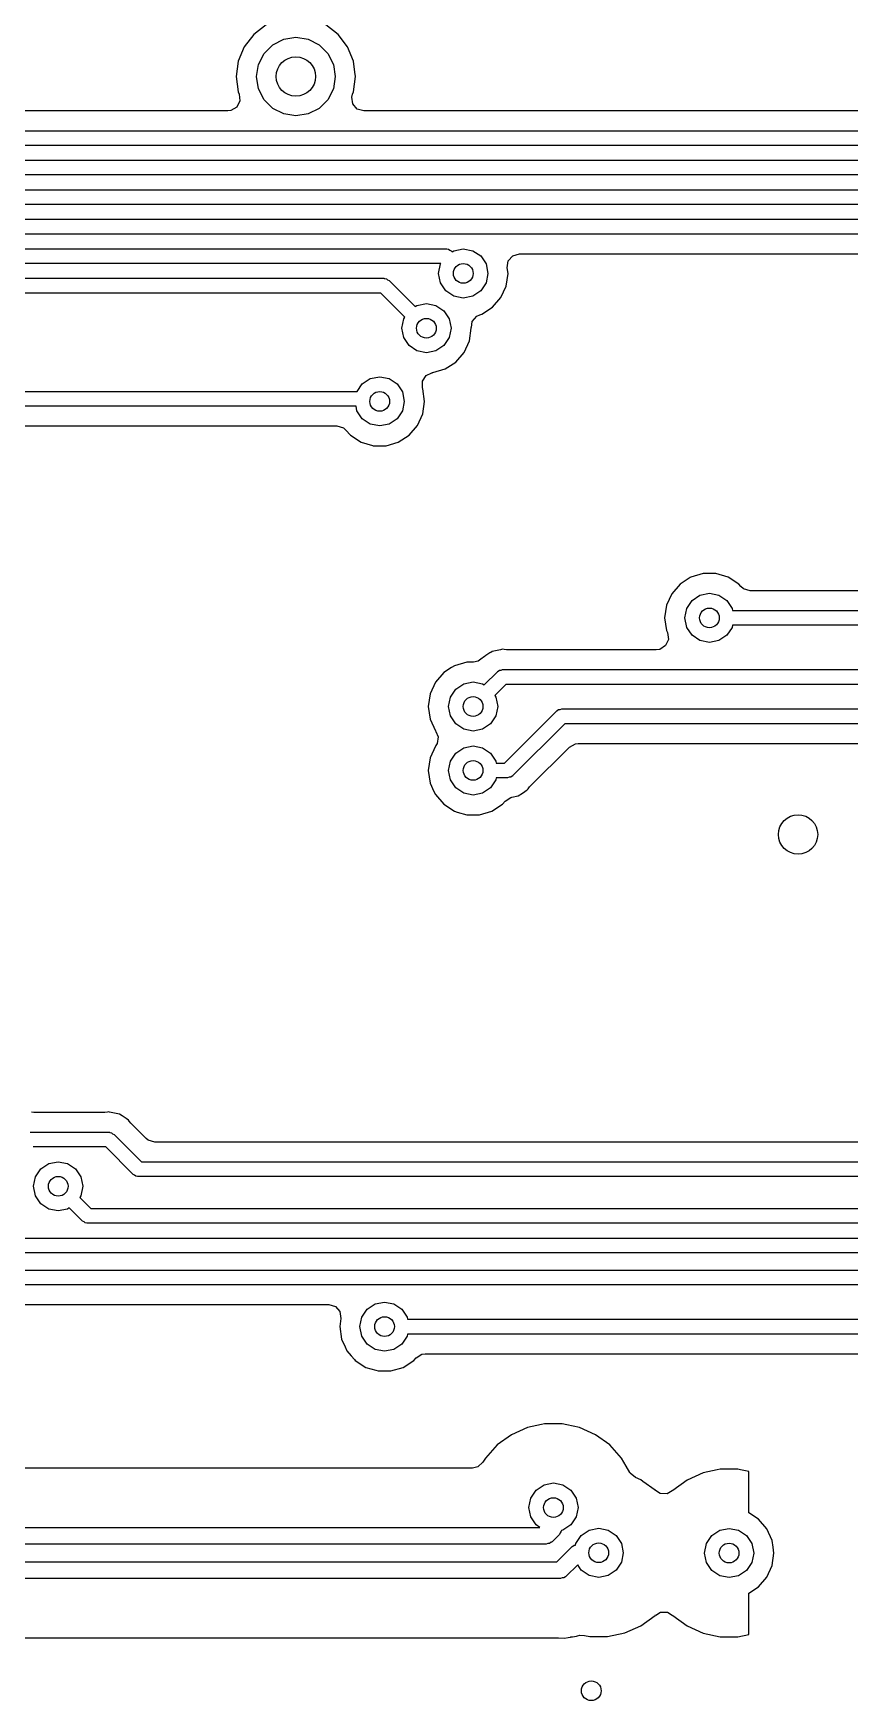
# Model space of a CAD drawing. Extents: x 0.4 to 10.6, y -8.1 to -0.4.
# Drawn here: x 5.639 to 5.966, y -2.618 to -1.951 of the extents above; entities that cross this region are included whole.
import ezdxf

# ---------------------------------------------------------------- set-up
doc = ezdxf.new("R2010")
doc.units = 0
doc.header["$MEASUREMENT"] = 0
doc.layers.add('BLACK', color=7, linetype='CONTINUOUS')

msp = doc.modelspace()

# ---------------------------------------------------------------- linework, layer by layer
at = {"layer": 'BLACK', "linetype": 'CONTINUOUS'}
for p, q in [((5.72723, -1.95164), (5.72344, -1.95658)), ((5.73217, -1.94785), (5.72723, -1.95164)), ((5.73484, -1.95576), (5.73923, -1.95353)), ((5.73923, -1.95353), (5.74409, -1.95276)), ((5.74409, -1.95276), (5.74896, -1.95353)), ((5.74896, -1.95353), (5.75335, -1.95576)), ((5.76096, -1.95164), (5.75602, -1.94785)), ((5.76475, -1.95658), (5.76096, -1.95164)), ((5.72344, -1.95658), (5.72106, -1.96233)), ((5.72912, -1.96364), (5.73135, -1.95925)), ((5.73135, -1.95925), (5.73484, -1.95576)), ((5.75335, -1.95576), (5.75683, -1.95925)), ((5.75683, -1.95925), (5.75907, -1.96364)), ((5.76713, -1.96233), (5.76475, -1.95658)), ((5.72106, -1.96233), (5.72025, -1.9685)), ((5.72106, -1.96233), (5.72106, -1.96233)), ((5.72835, -1.9685), (5.72912, -1.96364)), ((5.75907, -1.96364), (5.75984, -1.9685)), ((5.76772, -1.9668), (5.76713, -1.96233)), ((5.76713, -1.96233), (5.76713, -1.96233)), ((5.76794, -1.9685), (5.76772, -1.9668)), ((5.72025, -1.9685), (5.72025, -1.9685)), ((5.72025, -1.9685), (5.72106, -1.97468)), ((5.72912, -1.97337), (5.72835, -1.9685)), ((5.73135, -1.97776), (5.72912, -1.97337)), ((5.75907, -1.97337), (5.75683, -1.97776)), ((5.75984, -1.9685), (5.75907, -1.97337)), ((5.76713, -1.97468), (5.76794, -1.9685)), ((5.7217, -1.97825), (5.72047, -1.98071)), ((5.72106, -1.97468), (5.72106, -1.97468)), ((5.72106, -1.97468), (5.72141, -1.97551)), ((5.72141, -1.97551), (5.7217, -1.97825)), ((5.73484, -1.98124), (5.73135, -1.97776)), ((5.75683, -1.97776), (5.75335, -1.98124)), ((5.76646, -1.97669), (5.76678, -1.97551)), ((5.76685, -1.97941), (5.76646, -1.97669)), ((5.76678, -1.97551), (5.76713, -1.97468)), ((5.76865, -1.98149), (5.76685, -1.97941)), ((5.7169, -1.98226), (5.22379, -1.98226)), ((5.71811, -1.98211), (5.7169, -1.98226)), ((5.72047, -1.98071), (5.71811, -1.98211)), ((5.73923, -1.98348), (5.73484, -1.98124)), ((5.74409, -1.98425), (5.73923, -1.98348)), ((5.74896, -1.98348), (5.74409, -1.98425)), ((5.75335, -1.98124), (5.74896, -1.98348)), ((5.77129, -1.98226), (5.76865, -1.98149)), ((6.31833, -1.98226), (5.77129, -1.98226)), ((4.92666, -1.99016), (6.31988, -1.99016)), ((6.31866, -1.99606), (4.92268, -1.99606)), ((4.92682, -2.00197), (6.31291, -2.00197)), ((6.31168, -2.00787), (4.92805, -2.00787)), ((4.94981, -2.01378), (6.30801, -2.01378)), ((6.30679, -2.01969), (4.95103, -2.01969)), ((4.9547, -2.02559), (6.30312, -2.02559)), ((6.3019, -2.0315), (4.95593, -2.0315)), ((5, -2.0374), (5.80413, -2.0374)), ((5.80413, -2.0374), (5.80431, -2.03743)), ((5.80431, -2.03743), (5.80439, -2.03741)), ((5.80439, -2.03741), (5.80451, -2.03747)), ((5.80451, -2.03747), (5.80514, -2.03758)), ((5.80514, -2.03758), (5.80564, -2.03799)), ((5.80564, -2.03799), (5.80622, -2.03827)), ((5.80622, -2.03827), (5.80657, -2.03861)), ((5.80657, -2.03861), (5.80726, -2.03815)), ((5.80726, -2.03815), (5.81102, -2.0374)), ((5.81102, -2.0374), (5.81479, -2.03815)), ((5.81479, -2.03815), (5.81798, -2.04028)), ((5.81798, -2.04028), (5.82012, -2.04348)), ((5.82901, -2.04224), (5.83081, -2.04016)), ((5.83081, -2.04016), (5.83345, -2.03939)), ((5.83345, -2.03939), (6.19805, -2.03939)), ((5.80204, -2.04331), (5, -2.04331)), ((5.80118, -2.04724), (5.80193, -2.04348)), ((5.80193, -2.05101), (5.80118, -2.04724)), ((5.80193, -2.04348), (5.80204, -2.04331)), ((5.82012, -2.04348), (5.82087, -2.04724)), ((5.82087, -2.04724), (5.82012, -2.05101)), ((5.82822, -2.05229), (5.82894, -2.04724)), ((5.82861, -2.04497), (5.82901, -2.04224)), ((5.82894, -2.04724), (5.82861, -2.04497)), ((5.38583, -2.04921), (5.77927, -2.04921)), ((5.77927, -2.04921), (5.77945, -2.04924)), ((5.77945, -2.04924), (5.77953, -2.04922)), ((5.77953, -2.04922), (5.77965, -2.04928)), ((5.77965, -2.04928), (5.78028, -2.04939)), ((5.78028, -2.04939), (5.78078, -2.04981)), ((5.78078, -2.04981), (5.78136, -2.05008)), ((5.78136, -2.05008), (5.79182, -2.06054)), ((5.80406, -2.0542), (5.80193, -2.05101)), ((5.82012, -2.05101), (5.81798, -2.0542)), ((5.8261, -2.05693), (5.82822, -2.05229)), ((5.77805, -2.05512), (5.38583, -2.05512)), ((5.78765, -2.06471), (5.77805, -2.05512)), ((5.79182, -2.06054), (5.79251, -2.06008)), ((5.79251, -2.06008), (5.79628, -2.05933)), ((5.79628, -2.05933), (5.80005, -2.06008)), ((5.80005, -2.06008), (5.80324, -2.06221)), ((5.80726, -2.05634), (5.80406, -2.0542)), ((5.81102, -2.05709), (5.80726, -2.05634)), ((5.81479, -2.05634), (5.81102, -2.05709)), ((5.81798, -2.0542), (5.81479, -2.05634)), ((5.82276, -2.06079), (5.8261, -2.05693)), ((5.78644, -2.06917), (5.78719, -2.0654)), ((5.78719, -2.0654), (5.78765, -2.06471)), ((5.80324, -2.06221), (5.80537, -2.0654)), ((5.80537, -2.0654), (5.80612, -2.06917)), ((5.81425, -2.06882), (5.81459, -2.06644)), ((5.81459, -2.06644), (5.81639, -2.06436)), ((5.81639, -2.06436), (5.81765, -2.06378)), ((5.81765, -2.06378), (5.81847, -2.06354)), ((5.81847, -2.06354), (5.82276, -2.06079)), ((5.78719, -2.07294), (5.78644, -2.06917)), ((5.78932, -2.07613), (5.78719, -2.07294)), ((5.80537, -2.07294), (5.80324, -2.07613)), ((5.80612, -2.06917), (5.80537, -2.07294)), ((5.81347, -2.07422), (5.8142, -2.06917)), ((5.8142, -2.06915), (5.8142, -2.06882)), ((5.8142, -2.06882), (5.81425, -2.06882)), ((5.8142, -2.06916), (5.8142, -2.06915)), ((5.8142, -2.06917), (5.8142, -2.06916)), ((5.79251, -2.07826), (5.78932, -2.07613)), ((5.79628, -2.07901), (5.79251, -2.07826)), ((5.80005, -2.07826), (5.79628, -2.07901)), ((5.80324, -2.07613), (5.80005, -2.07826)), ((5.80801, -2.08271), (5.81135, -2.07886)), ((5.81135, -2.07886), (5.81347, -2.07422)), ((5.79621, -2.08807), (5.7985, -2.08702)), ((5.79849, -2.08701), (5.7986, -2.08698)), ((5.7985, -2.08702), (5.79849, -2.08701)), ((5.7986, -2.08698), (5.79871, -2.08692)), ((5.79871, -2.08692), (5.79883, -2.08691)), ((5.79871, -2.08692), (5.79871, -2.08692)), ((5.79883, -2.08691), (5.80372, -2.08547)), ((5.79883, -2.08691), (5.79883, -2.08691)), ((5.80372, -2.08547), (5.80801, -2.08271)), ((5.76863, -2.09447), (5.77064, -2.09147)), ((5.77064, -2.09147), (5.77383, -2.08933)), ((5.77383, -2.08933), (5.7776, -2.08858)), ((5.7776, -2.08858), (5.78137, -2.08933)), ((5.78137, -2.08933), (5.78456, -2.09147)), ((5.78456, -2.09147), (5.78669, -2.09466)), ((5.79472, -2.09038), (5.79621, -2.08807)), ((5.79472, -2.09313), (5.79472, -2.09038)), ((5.79479, -2.09338), (5.79472, -2.09313)), ((5.79552, -2.09843), (5.79479, -2.09338)), ((5.79479, -2.09338), (5.79479, -2.09338)), ((5.30059, -2.09447), (5.76863, -2.09447)), ((5.76814, -2.10037), (5.30059, -2.10037)), ((5.76851, -2.10219), (5.76814, -2.10037)), ((5.78669, -2.09466), (5.78744, -2.09843)), ((5.78744, -2.09843), (5.78669, -2.10219)), ((5.79479, -2.10347), (5.79552, -2.09843)), ((5.77064, -2.10538), (5.76851, -2.10219)), ((5.77383, -2.10752), (5.77064, -2.10538)), ((5.78456, -2.10538), (5.78137, -2.10752)), ((5.78669, -2.10219), (5.78456, -2.10538)), ((5.79267, -2.10811), (5.79479, -2.10347)), ((5.30764, -2.10827), (5.76043, -2.10827)), ((5.76043, -2.10827), (5.76307, -2.10904)), ((5.76307, -2.10904), (5.76412, -2.10995)), ((5.76412, -2.10995), (5.76586, -2.11197)), ((5.76586, -2.11197), (5.76586, -2.11197)), ((5.76586, -2.11197), (5.76586, -2.11197)), ((5.76586, -2.11197), (5.77015, -2.11472)), ((5.7776, -2.10827), (5.77383, -2.10752)), ((5.78137, -2.10752), (5.7776, -2.10827)), ((5.78504, -2.11472), (5.78933, -2.11197)), ((5.78933, -2.11197), (5.79267, -2.10811)), ((5.77015, -2.11472), (5.77475, -2.11607)), ((5.77475, -2.11607), (5.77505, -2.11616)), ((5.77505, -2.11616), (5.77505, -2.11616)), ((5.77505, -2.11616), (5.77505, -2.11616)), ((5.77505, -2.11616), (5.78015, -2.11616)), ((5.78015, -2.11616), (5.78504, -2.11472)), ((5.78015, -2.11616), (5.78015, -2.11616)), ((5.9069, -2.1673), (5.90201, -2.16874)), ((5.912, -2.1673), (5.9069, -2.1673)), ((5.9069, -2.1673), (5.9069, -2.1673)), ((5.91689, -2.16874), (5.912, -2.1673)), ((5.912, -2.1673), (5.912, -2.1673)), ((5.89771, -2.1715), (5.89437, -2.17535)), ((5.90172, -2.16892), (5.89771, -2.1715)), ((5.90201, -2.16874), (5.90172, -2.16892)), ((5.90201, -2.16874), (5.90201, -2.16874)), ((5.90201, -2.16874), (5.90201, -2.16874)), ((5.92118, -2.1715), (5.91689, -2.16874)), ((5.91689, -2.16874), (5.91689, -2.16874)), ((5.91689, -2.16874), (5.91689, -2.16874)), ((5.92206, -2.17251), (5.92118, -2.1715)), ((5.92118, -2.1715), (5.92118, -2.1715)), ((5.92311, -2.17342), (5.92206, -2.17251)), ((5.92575, -2.17419), (5.92311, -2.17342)), ((5.89226, -2.17999), (5.89153, -2.18504)), ((5.89437, -2.17535), (5.89226, -2.17999)), ((5.89437, -2.17535), (5.89437, -2.17535)), ((5.90036, -2.18127), (5.90249, -2.17808)), ((5.90249, -2.17808), (5.90568, -2.17595)), ((5.90568, -2.17595), (5.90945, -2.1752)), ((5.90945, -2.1752), (5.91322, -2.17595)), ((5.91322, -2.17595), (5.91641, -2.17808)), ((5.91641, -2.17808), (5.91854, -2.18127)), ((6.1963, -2.17419), (5.92575, -2.17419)), ((5.89153, -2.18504), (5.89226, -2.19009)), ((5.89961, -2.18504), (5.90036, -2.18127)), ((5.90036, -2.18881), (5.89961, -2.18504)), ((5.91854, -2.18127), (5.9187, -2.18209)), ((5.9187, -2.18209), (6.20334, -2.18209)), ((5.89302, -2.19363), (5.89188, -2.19613)), ((5.89226, -2.19009), (5.89263, -2.19091)), ((5.89263, -2.19091), (5.89302, -2.19363)), ((5.90249, -2.192), (5.90036, -2.18881)), ((5.90568, -2.19413), (5.90249, -2.192)), ((5.91641, -2.192), (5.91322, -2.19413)), ((5.91854, -2.18881), (5.91641, -2.192)), ((5.9187, -2.18799), (5.91854, -2.18881)), ((6.20334, -2.18799), (5.9187, -2.18799)), ((5.81954, -2.20045), (5.81895, -2.20084)), ((5.81986, -2.20024), (5.81954, -2.20045)), ((5.82004, -2.20011), (5.81986, -2.20024)), ((5.81986, -2.20024), (5.81986, -2.20024)), ((5.82162, -2.19906), (5.82004, -2.20011)), ((5.82004, -2.20011), (5.82004, -2.20011)), ((5.82198, -2.19882), (5.82162, -2.19906)), ((5.82254, -2.19844), (5.82198, -2.19882)), ((5.82586, -2.19778), (5.82254, -2.19844)), ((5.82254, -2.19844), (5.82254, -2.19844)), ((5.82254, -2.19844), (5.82254, -2.19844)), ((5.82254, -2.19844), (5.82254, -2.19844)), ((5.82677, -2.1976), (5.82586, -2.19778)), ((5.82586, -2.19778), (5.82586, -2.19778)), ((5.82737, -2.19772), (5.82677, -2.1976)), ((5.82677, -2.1976), (5.82677, -2.1976)), ((5.82677, -2.1976), (5.82677, -2.1976)), ((5.82832, -2.19781), (5.82737, -2.19772)), ((5.88819, -2.19781), (5.82832, -2.19781)), ((5.88956, -2.19762), (5.88819, -2.19781)), ((5.89188, -2.19613), (5.88956, -2.19762)), ((5.90945, -2.19488), (5.90568, -2.19413)), ((5.91322, -2.19413), (5.90945, -2.19488)), ((5.80323, -2.20693), (5.79989, -2.21078)), ((5.80636, -2.20491), (5.80323, -2.20693)), ((5.80752, -2.20417), (5.80636, -2.20491)), ((5.81241, -2.20274), (5.80752, -2.20417)), ((5.80752, -2.20417), (5.80752, -2.20417)), ((5.80752, -2.20417), (5.80752, -2.20417)), ((5.81508, -2.20274), (5.81241, -2.20274)), ((5.81702, -2.20233), (5.81508, -2.20274)), ((5.81852, -2.20108), (5.81702, -2.20233)), ((5.81861, -2.20118), (5.81852, -2.20108)), ((5.81895, -2.20084), (5.81861, -2.20118)), ((5.81942, -2.21184), (5.82468, -2.20657)), ((5.82468, -2.20657), (5.82483, -2.20647)), ((5.82483, -2.20647), (5.82487, -2.2064)), ((5.82487, -2.2064), (5.825, -2.20636)), ((5.825, -2.20636), (5.82552, -2.20599)), ((5.82552, -2.20599), (5.82617, -2.20593)), ((5.82617, -2.20593), (5.82677, -2.20571)), ((5.82677, -2.20571), (6.18221, -2.20571)), ((5.79989, -2.21078), (5.79777, -2.21542)), ((5.79989, -2.21078), (5.79989, -2.21078)), ((5.80587, -2.21671), (5.808, -2.21351)), ((5.808, -2.21351), (5.81119, -2.21138)), ((5.81119, -2.21138), (5.81496, -2.21063)), ((5.81496, -2.21063), (5.81873, -2.21138)), ((5.81873, -2.21138), (5.81942, -2.21184)), ((5.82799, -2.21161), (5.82359, -2.21602)), ((6.18099, -2.21161), (5.82799, -2.21161)), ((5.79777, -2.21542), (5.79704, -2.22047)), ((5.79704, -2.22047), (5.79777, -2.22552)), ((5.80512, -2.22047), (5.80587, -2.21671)), ((5.80587, -2.22424), (5.80512, -2.22047)), ((5.82359, -2.21602), (5.82405, -2.21671)), ((5.82405, -2.21671), (5.8248, -2.22047)), ((5.8248, -2.22047), (5.82405, -2.22424)), ((5.79777, -2.22552), (5.79989, -2.23016)), ((5.808, -2.22743), (5.80587, -2.22424)), ((5.82405, -2.22424), (5.82192, -2.22743)), ((5.82754, -2.24309), (5.84831, -2.22232)), ((5.85162, -2.22736), (5.83085, -2.24813)), ((5.84831, -2.22232), (5.84846, -2.22222)), ((5.84846, -2.22222), (5.8485, -2.22215)), ((5.8485, -2.22215), (5.84862, -2.2221)), ((5.84862, -2.2221), (5.84915, -2.22173)), ((5.84915, -2.22173), (5.84979, -2.22168)), ((5.84979, -2.22168), (5.85039, -2.22146)), ((5.85039, -2.22146), (6.18126, -2.22146)), ((6.18004, -2.22736), (5.85162, -2.22736)), ((5.79989, -2.23016), (5.80008, -2.23045)), ((5.80008, -2.23045), (5.8, -2.2305)), ((5.8, -2.2305), (5.80094, -2.23256)), ((5.80094, -2.23256), (5.80055, -2.23529)), ((5.81119, -2.22957), (5.808, -2.22743)), ((5.81496, -2.23031), (5.81119, -2.22957)), ((5.81873, -2.22957), (5.81496, -2.23031)), ((5.82192, -2.22743), (5.81873, -2.22957)), ((5.79989, -2.23636), (5.79777, -2.241)), ((5.80008, -2.23606), (5.79989, -2.23636)), ((5.80055, -2.23529), (5.80006, -2.23605)), ((5.80006, -2.23605), (5.80008, -2.23606)), ((5.80587, -2.24228), (5.808, -2.23908)), ((5.808, -2.23908), (5.81119, -2.23695)), ((5.81119, -2.23695), (5.81496, -2.2362)), ((5.81496, -2.2362), (5.81873, -2.23695)), ((5.81873, -2.23695), (5.82192, -2.23908)), ((5.82192, -2.23908), (5.82405, -2.24228)), ((5.83752, -2.25262), (5.85346, -2.23669)), ((5.85346, -2.23669), (5.85587, -2.23537)), ((5.85587, -2.23537), (5.85691, -2.23526)), ((5.85691, -2.23526), (6.15333, -2.23526)), ((5.79777, -2.241), (5.79704, -2.24604)), ((5.79704, -2.24604), (5.79777, -2.25109)), ((5.80512, -2.24604), (5.80587, -2.24228)), ((5.80587, -2.24981), (5.80512, -2.24604)), ((5.82405, -2.24228), (5.82422, -2.24309)), ((5.82422, -2.24309), (5.82754, -2.24309)), ((5.79777, -2.25109), (5.79931, -2.25447)), ((5.808, -2.253), (5.80587, -2.24981)), ((5.81119, -2.25514), (5.808, -2.253)), ((5.82192, -2.253), (5.81873, -2.25514)), ((5.82405, -2.24981), (5.82192, -2.253)), ((5.82422, -2.249), (5.82405, -2.24981)), ((5.82876, -2.249), (5.82422, -2.249)), ((5.82937, -2.24878), (5.82876, -2.249)), ((5.83001, -2.24872), (5.82937, -2.24878)), ((5.83054, -2.24835), (5.83001, -2.24872)), ((5.83066, -2.24831), (5.83054, -2.24835)), ((5.8307, -2.24824), (5.83066, -2.24831)), ((5.83085, -2.24813), (5.8307, -2.24824)), ((5.8362, -2.25411), (5.83658, -2.25386)), ((5.83658, -2.25386), (5.83692, -2.25336)), ((5.83692, -2.25336), (5.83752, -2.25262)), ((5.79931, -2.25447), (5.79989, -2.25573)), ((5.79989, -2.25573), (5.80323, -2.25959)), ((5.80323, -2.25959), (5.80752, -2.26234)), ((5.81496, -2.25589), (5.81119, -2.25514)), ((5.81873, -2.25514), (5.81496, -2.25589)), ((5.8224, -2.26234), (5.82669, -2.25959)), ((5.82669, -2.25959), (5.82777, -2.25835)), ((5.82777, -2.25835), (5.83008, -2.25686)), ((5.83008, -2.25686), (5.8305, -2.25676)), ((5.8305, -2.25676), (5.83299, -2.25626)), ((5.83299, -2.25626), (5.83464, -2.25516)), ((5.83464, -2.25516), (5.83567, -2.25447)), ((5.83567, -2.25447), (5.8362, -2.25412)), ((5.83567, -2.25447), (5.83567, -2.25447)), ((5.8362, -2.25412), (5.8362, -2.25411)), ((5.80752, -2.26234), (5.80863, -2.26267)), ((5.80863, -2.26267), (5.81241, -2.26378)), ((5.81241, -2.26378), (5.81241, -2.26378)), ((5.81241, -2.26378), (5.81241, -2.26378)), ((5.81241, -2.26378), (5.81751, -2.26378)), ((5.81751, -2.26378), (5.8224, -2.26234)), ((5.81751, -2.26378), (5.81751, -2.26378)), ((5.63934, -2.38285), (5.63839, -2.38276)), ((5.66774, -2.38285), (5.63934, -2.38285)), ((5.66869, -2.38276), (5.66774, -2.38285)), ((5.66929, -2.38264), (5.66869, -2.38276)), ((5.66958, -2.3827), (5.66929, -2.38264)), ((5.66929, -2.38264), (5.66929, -2.38264)), ((5.67019, -2.38282), (5.66958, -2.3827)), ((5.67352, -2.38348), (5.67019, -2.38282)), ((5.67019, -2.38282), (5.67019, -2.38282)), ((5.67465, -2.38424), (5.67352, -2.38348)), ((5.67352, -2.38348), (5.67352, -2.38348)), ((5.67352, -2.38348), (5.67352, -2.38348)), ((5.67352, -2.38348), (5.67352, -2.38348)), ((5.67621, -2.38528), (5.67465, -2.38424)), ((5.67711, -2.38588), (5.67621, -2.38528)), ((5.67621, -2.38528), (5.67621, -2.38528)), ((5.67745, -2.38639), (5.67711, -2.38588)), ((5.67711, -2.38588), (5.67711, -2.38588)), ((5.67806, -2.38713), (5.67745, -2.38639)), ((5.68417, -2.39324), (5.67806, -2.38713)), ((5.6378, -2.39075), (5.66929, -2.39075)), ((5.66929, -2.39075), (5.66947, -2.39078)), ((5.66947, -2.39078), (5.66955, -2.39076)), ((5.66955, -2.39076), (5.66967, -2.39081)), ((5.66967, -2.39081), (5.6703, -2.39093)), ((5.6703, -2.39093), (5.6708, -2.39134)), ((5.6708, -2.39134), (5.67138, -2.39161)), ((5.67138, -2.39161), (5.68233, -2.40256)), ((5.68498, -2.39389), (5.68417, -2.39324)), ((5.68762, -2.39467), (5.68498, -2.39389)), ((5.66807, -2.39665), (5.63902, -2.39665)), ((5.67901, -2.4076), (5.66807, -2.39665)), ((6.10968, -2.39467), (5.68762, -2.39467)), ((5.63994, -2.40862), (5.64208, -2.40542)), ((5.64208, -2.40542), (5.64527, -2.40329)), ((5.64527, -2.40329), (5.64904, -2.40254)), ((5.64904, -2.40254), (5.6528, -2.40329)), ((5.6528, -2.40329), (5.656, -2.40542)), ((5.656, -2.40542), (5.65813, -2.40862)), ((5.68233, -2.40256), (6.11673, -2.40256)), ((5.63919, -2.41238), (5.63994, -2.40862)), ((5.63994, -2.41615), (5.63919, -2.41238)), ((5.65813, -2.40862), (5.65888, -2.41238)), ((5.65888, -2.41238), (5.65813, -2.41615)), ((5.6796, -2.40787), (5.67901, -2.4076)), ((5.68009, -2.40829), (5.6796, -2.40787)), ((5.68073, -2.4084), (5.68009, -2.40829)), ((5.68084, -2.40845), (5.68073, -2.4084)), ((5.68092, -2.40843), (5.68084, -2.40845)), ((5.6811, -2.40846), (5.68092, -2.40843)), ((6.11673, -2.40846), (5.6811, -2.40846)), ((5.64208, -2.41934), (5.63994, -2.41615)), ((5.64527, -2.42148), (5.64208, -2.41934)), ((5.65813, -2.41615), (5.65767, -2.41684)), ((5.65767, -2.41684), (5.66209, -2.42126)), ((5.64904, -2.42222), (5.64527, -2.42148)), ((5.6528, -2.42148), (5.64904, -2.42222)), ((5.65349, -2.42101), (5.6528, -2.42148)), ((5.65878, -2.4263), (5.65349, -2.42101)), ((5.65936, -2.42657), (5.65878, -2.4263)), ((5.65986, -2.42699), (5.65936, -2.42657)), ((5.66049, -2.4271), (5.65986, -2.42699)), ((5.66061, -2.42715), (5.66049, -2.4271)), ((5.66069, -2.42713), (5.66061, -2.42715)), ((5.66087, -2.42717), (5.66069, -2.42713)), ((6.13373, -2.42717), (5.66087, -2.42717)), ((5.66209, -2.42126), (6.13251, -2.42126)), ((5.47823, -2.43307), (6.14955, -2.43307)), ((6.15077, -2.43898), (5.48209, -2.43898)), ((5.56299, -2.44587), (6.15898, -2.44587)), ((6.1602, -2.45177), (5.56422, -2.45177)), ((5.5764, -2.45967), (5.75725, -2.45967)), ((5.75725, -2.45967), (5.75989, -2.46044)), ((5.75989, -2.46044), (5.76169, -2.46252)), ((5.77257, -2.46154), (5.77576, -2.45941)), ((5.77576, -2.45941), (5.77953, -2.45866)), ((5.77953, -2.45866), (5.78329, -2.45941)), ((5.78329, -2.45941), (5.78649, -2.46154)), ((5.76208, -2.46524), (5.76161, -2.4685)), ((5.76169, -2.46252), (5.76208, -2.46524)), ((5.76969, -2.4685), (5.77043, -2.46474)), ((5.77043, -2.46474), (5.77257, -2.46154)), ((5.78649, -2.46154), (5.78862, -2.46474)), ((5.78862, -2.46474), (5.78878, -2.46555)), ((5.78878, -2.46555), (6.24287, -2.46555)), ((5.76161, -2.4685), (5.76233, -2.47355)), ((5.76233, -2.47355), (5.76373, -2.4766)), ((5.77043, -2.47227), (5.76969, -2.4685)), ((5.77257, -2.47546), (5.77043, -2.47227)), ((5.78862, -2.47227), (5.78649, -2.47546)), ((5.78878, -2.47146), (5.78862, -2.47227)), ((6.24409, -2.47146), (5.78878, -2.47146)), ((5.76373, -2.4766), (5.76445, -2.47819)), ((5.76445, -2.47819), (5.7662, -2.4802)), ((5.7662, -2.4802), (5.76751, -2.48172)), ((5.77576, -2.4776), (5.77257, -2.47546)), ((5.77953, -2.47835), (5.77576, -2.4776)), ((5.78329, -2.4776), (5.77953, -2.47835)), ((5.78649, -2.47546), (5.78329, -2.4776)), ((5.79214, -2.48104), (5.79445, -2.47955)), ((5.79445, -2.47955), (5.79583, -2.47935)), ((5.79583, -2.47935), (6.24255, -2.47935)), ((5.76751, -2.48172), (5.76779, -2.48205)), ((5.76779, -2.48205), (5.77208, -2.4848)), ((5.77208, -2.4848), (5.776, -2.48595)), ((5.776, -2.48595), (5.77698, -2.48624)), ((5.77698, -2.48624), (5.77698, -2.48624)), ((5.77698, -2.48624), (5.77698, -2.48624)), ((5.77698, -2.48624), (5.78208, -2.48624)), ((5.78208, -2.48624), (5.78697, -2.4848)), ((5.78208, -2.48624), (5.78208, -2.48624)), ((5.78697, -2.4848), (5.79126, -2.48205)), ((5.79126, -2.48205), (5.79214, -2.48104)), ((5.84356, -2.50739), (5.84236, -2.50765)), ((5.8506, -2.50739), (5.84356, -2.50739)), ((5.85246, -2.50779), (5.8506, -2.50739)), ((5.83025, -2.51172), (5.82456, -2.51585)), ((5.83668, -2.50885), (5.83025, -2.51172)), ((5.84236, -2.50765), (5.83668, -2.50885)), ((5.83668, -2.50885), (5.83668, -2.50885)), ((5.85749, -2.50885), (5.85246, -2.50779)), ((5.86392, -2.51172), (5.85749, -2.50885)), ((5.85749, -2.50885), (5.85749, -2.50885)), ((5.86961, -2.51585), (5.86392, -2.51172)), ((5.82456, -2.51585), (5.81985, -2.52108)), ((5.87248, -2.51904), (5.86961, -2.51585)), ((5.86961, -2.51585), (5.86961, -2.51585)), ((5.86961, -2.51585), (5.86961, -2.51585)), ((5.86961, -2.51585), (5.86961, -2.51585)), ((5.87432, -2.52108), (5.87248, -2.51904)), ((5.81466, -2.52518), (5.61826, -2.52518)), ((5.8169, -2.52463), (5.81466, -2.52518)), ((5.81889, -2.52274), (5.8169, -2.52463)), ((5.81985, -2.52108), (5.81889, -2.52274)), ((5.81985, -2.52108), (5.81985, -2.52108)), ((5.87615, -2.52426), (5.87432, -2.52108)), ((5.87765, -2.52685), (5.87615, -2.52426)), ((5.8778, -2.52709), (5.87765, -2.52685)), ((5.87989, -2.52887), (5.8778, -2.52709)), ((5.90692, -2.52703), (5.90049, -2.5299)), ((5.9126, -2.52583), (5.90692, -2.52703)), ((5.90692, -2.52703), (5.90692, -2.52703)), ((5.9138, -2.52557), (5.9126, -2.52583)), ((5.92084, -2.52557), (5.9138, -2.52557)), ((5.92192, -2.5258), (5.92084, -2.52557)), ((5.9252, -2.5265), (5.92192, -2.5258)), ((5.9252, -2.54303), (5.9252, -2.5265)), ((5.83799, -2.53711), (5.84012, -2.53391)), ((5.84012, -2.53391), (5.84332, -2.53178)), ((5.84332, -2.53178), (5.84708, -2.53103)), ((5.84708, -2.53103), (5.85085, -2.53178)), ((5.85085, -2.53178), (5.85404, -2.53391)), ((5.85404, -2.53391), (5.85618, -2.53711)), ((5.88201, -2.52981), (5.87989, -2.52887)), ((5.88285, -2.53042), (5.88201, -2.52981)), ((5.88771, -2.53395), (5.88285, -2.53042)), ((5.8879, -2.53412), (5.88771, -2.53395)), ((5.88771, -2.53395), (5.88771, -2.53395)), ((5.88771, -2.53395), (5.88771, -2.53395)), ((5.88794, -2.53408), (5.8879, -2.53412)), ((5.88982, -2.53529), (5.88794, -2.53408)), ((5.89454, -2.53413), (5.89257, -2.53534)), ((5.8946, -2.53421), (5.89454, -2.53413)), ((5.89479, -2.53403), (5.8946, -2.53421)), ((5.90049, -2.5299), (5.89479, -2.53403)), ((5.83724, -2.54087), (5.83799, -2.53711)), ((5.85618, -2.53711), (5.85693, -2.54087)), ((5.89257, -2.53534), (5.88982, -2.53529)), ((5.83799, -2.54464), (5.83724, -2.54087)), ((5.84012, -2.54783), (5.83799, -2.54464)), ((5.85618, -2.54464), (5.85404, -2.54783)), ((5.85693, -2.54087), (5.85618, -2.54464)), ((5.92906, -2.54551), (5.9252, -2.54303)), ((5.9324, -2.54937), (5.92906, -2.54551)), ((4.90492, -2.54882), (5.8416, -2.54882)), ((5.8416, -2.54882), (5.84012, -2.54783)), ((5.84945, -2.55159), (5.84651, -2.55453)), ((5.84976, -2.55093), (5.84945, -2.55159)), ((5.85023, -2.55037), (5.84976, -2.55093)), ((5.85028, -2.55008), (5.85023, -2.55037)), ((5.85085, -2.54997), (5.85028, -2.55008)), ((5.85404, -2.54783), (5.85085, -2.54997)), ((5.85609, -2.5552), (5.85822, -2.55201)), ((5.85822, -2.55201), (5.86141, -2.54988)), ((5.86141, -2.54988), (5.86518, -2.54913)), ((5.86518, -2.54913), (5.86895, -2.54988)), ((5.86895, -2.54988), (5.87214, -2.55201)), ((5.87214, -2.55201), (5.87427, -2.5552)), ((5.90823, -2.55529), (5.91036, -2.5521)), ((5.91036, -2.5521), (5.91356, -2.54996)), ((5.91356, -2.54996), (5.91732, -2.54921)), ((5.91732, -2.54921), (5.92109, -2.54996)), ((5.92109, -2.54996), (5.92428, -2.5521)), ((5.92428, -2.5521), (5.92642, -2.55529)), ((5.93452, -2.55401), (5.9324, -2.54937)), ((5.9349, -2.55668), (5.93452, -2.55401)), ((5.84415, -2.55551), (4.90157, -2.55551)), ((5.84483, -2.55526), (5.84415, -2.55551)), ((5.84556, -2.5552), (5.84483, -2.55526)), ((5.84616, -2.55478), (5.84556, -2.5552)), ((5.8463, -2.55473), (5.84616, -2.55478)), ((5.84634, -2.55465), (5.8463, -2.55473)), ((5.84651, -2.55453), (5.84634, -2.55465)), ((5.84847, -2.5626), (5.85446, -2.5566)), ((5.85446, -2.5566), (5.85463, -2.55648)), ((5.85463, -2.55648), (5.85468, -2.55641)), ((5.85468, -2.55641), (5.85482, -2.55636)), ((5.85482, -2.55636), (5.85541, -2.55594)), ((5.85541, -2.55594), (5.85595, -2.55589)), ((5.85595, -2.55589), (5.85609, -2.5552)), ((5.87427, -2.5552), (5.87502, -2.55897)), ((5.87502, -2.55897), (5.87427, -2.56274)), ((5.90748, -2.55906), (5.90823, -2.55529)), ((5.90823, -2.56282), (5.90748, -2.55906)), ((5.92642, -2.55529), (5.92717, -2.55906)), ((5.92717, -2.55906), (5.92642, -2.56282)), ((5.93452, -2.5641), (5.93524, -2.55906)), ((5.93524, -2.55906), (5.9349, -2.55668)), ((5.18504, -2.5626), (5.84847, -2.5626)), ((5.85677, -2.56376), (5.85222, -2.56831)), ((5.85822, -2.56593), (5.85677, -2.56376)), ((5.86141, -2.56806), (5.85822, -2.56593)), ((5.87214, -2.56593), (5.86895, -2.56806)), ((5.87427, -2.56274), (5.87214, -2.56593)), ((5.91036, -2.56601), (5.90823, -2.56282)), ((5.91356, -2.56815), (5.91036, -2.56601)), ((5.92428, -2.56601), (5.92109, -2.56815)), ((5.92642, -2.56282), (5.92428, -2.56601)), ((5.9324, -2.56874), (5.93452, -2.5641)), ((5.84985, -2.56929), (5.18504, -2.56929)), ((5.85054, -2.56904), (5.84985, -2.56929)), ((5.85127, -2.56898), (5.85054, -2.56904)), ((5.85187, -2.56856), (5.85127, -2.56898)), ((5.852, -2.56851), (5.85187, -2.56856)), ((5.85205, -2.56843), (5.852, -2.56851)), ((5.85222, -2.56831), (5.85205, -2.56843)), ((5.86518, -2.56881), (5.86141, -2.56806)), ((5.86895, -2.56806), (5.86518, -2.56881)), ((5.91732, -2.5689), (5.91356, -2.56815)), ((5.92109, -2.56815), (5.91732, -2.5689)), ((5.9252, -2.57508), (5.92906, -2.5726)), ((5.92906, -2.5726), (5.9324, -2.56874)), ((5.9252, -2.59161), (5.9252, -2.57508)), ((5.88201, -2.58813), (5.88771, -2.58399)), ((5.88771, -2.58399), (5.8879, -2.58382)), ((5.88771, -2.58399), (5.88771, -2.58399)), ((5.8879, -2.58382), (5.88797, -2.58389)), ((5.88797, -2.58389), (5.88993, -2.58269)), ((5.88993, -2.58269), (5.89268, -2.58274)), ((5.89268, -2.58274), (5.89456, -2.58395)), ((5.89456, -2.58395), (5.8946, -2.5839)), ((5.8946, -2.5839), (5.89479, -2.58408)), ((5.89479, -2.58408), (5.89479, -2.58408)), ((5.89479, -2.58408), (5.90049, -2.58821)), ((5.19289, -2.59293), (5.84896, -2.59293)), ((5.84896, -2.59293), (5.84911, -2.59294)), ((5.84911, -2.59294), (5.85149, -2.59308)), ((5.85149, -2.59308), (5.85302, -2.5928)), ((5.85149, -2.59308), (5.85149, -2.59308)), ((5.85149, -2.59308), (5.85149, -2.59308)), ((5.85302, -2.5928), (5.85384, -2.59265)), ((5.85384, -2.59265), (5.85399, -2.59263)), ((5.85399, -2.59263), (5.85473, -2.59254)), ((5.85473, -2.59254), (5.85636, -2.59234)), ((5.85636, -2.59234), (5.85671, -2.59221)), ((5.85671, -2.59221), (5.85757, -2.59197)), ((5.85757, -2.59197), (5.85759, -2.59196)), ((5.85759, -2.59196), (5.85948, -2.59199)), ((5.85948, -2.59199), (5.86166, -2.59245)), ((5.86166, -2.59245), (5.86166, -2.59245)), ((5.86166, -2.59245), (5.8687, -2.59245)), ((5.8687, -2.59245), (5.87558, -2.59099)), ((5.8687, -2.59245), (5.8687, -2.59245)), ((5.87558, -2.59099), (5.88201, -2.58813)), ((5.90049, -2.58821), (5.90692, -2.59108)), ((5.90692, -2.59108), (5.9138, -2.59254)), ((5.9138, -2.59254), (5.9138, -2.59254)), ((5.9138, -2.59254), (5.92084, -2.59254)), ((5.92084, -2.59254), (5.9252, -2.59161)), ((5.92084, -2.59254), (5.92084, -2.59254))]:
    msp.add_line(p, q, dxfattribs=at)
at = {"layer": 'BLACK'}
for centre, radius in [((5.74409, -1.9685), 0.00787), ((5.81102, -2.04724), 0.00394), ((5.79628, -2.06917), 0.00394), ((5.7776, -2.09843), 0.00394), ((5.90945, -2.18504), 0.00394), ((5.81496, -2.22047), 0.00394), ((5.81496, -2.24604), 0.00394), ((5.94488, -2.27165), 0.00787), ((5.64904, -2.41238), 0.00394), ((5.77953, -2.4685), 0.00394), ((5.84708, -2.54087), 0.00394), ((5.86518, -2.55897), 0.00394), ((5.91732, -2.55906), 0.00394), ((5.8622, -2.61417), 0.00394)]:
    msp.add_circle(centre, radius, dxfattribs=at)

doc.saveas('drawing.dxf')
